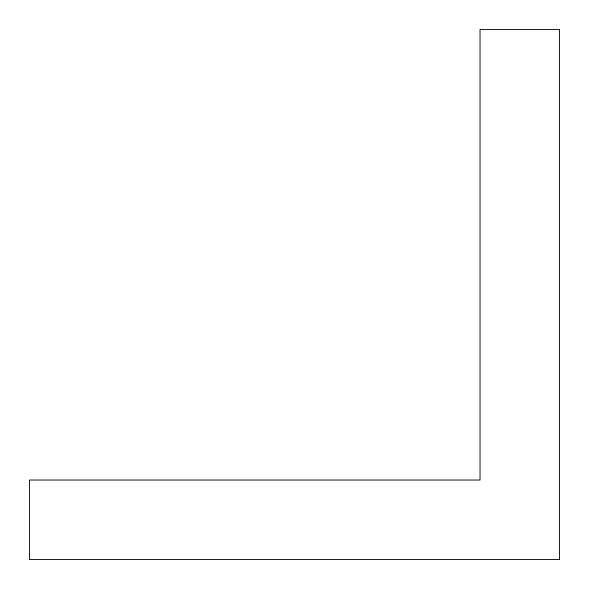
<?xml version="1.0" encoding="UTF-8"?>
<svg xmlns="http://www.w3.org/2000/svg" width="589" height="589" viewBox="0 0 589 589"><rect width="100%" height="100%" fill="white"/><g stroke="black" fill="none" stroke-linecap="round" stroke-linejoin="round"><path stroke-width="0.88" d="M559.55 29.45L480.035 29.45L480.035 480.035L29.45 480.035L29.45 559.55L559.55 559.55L559.55 29.45"/></g></svg>
